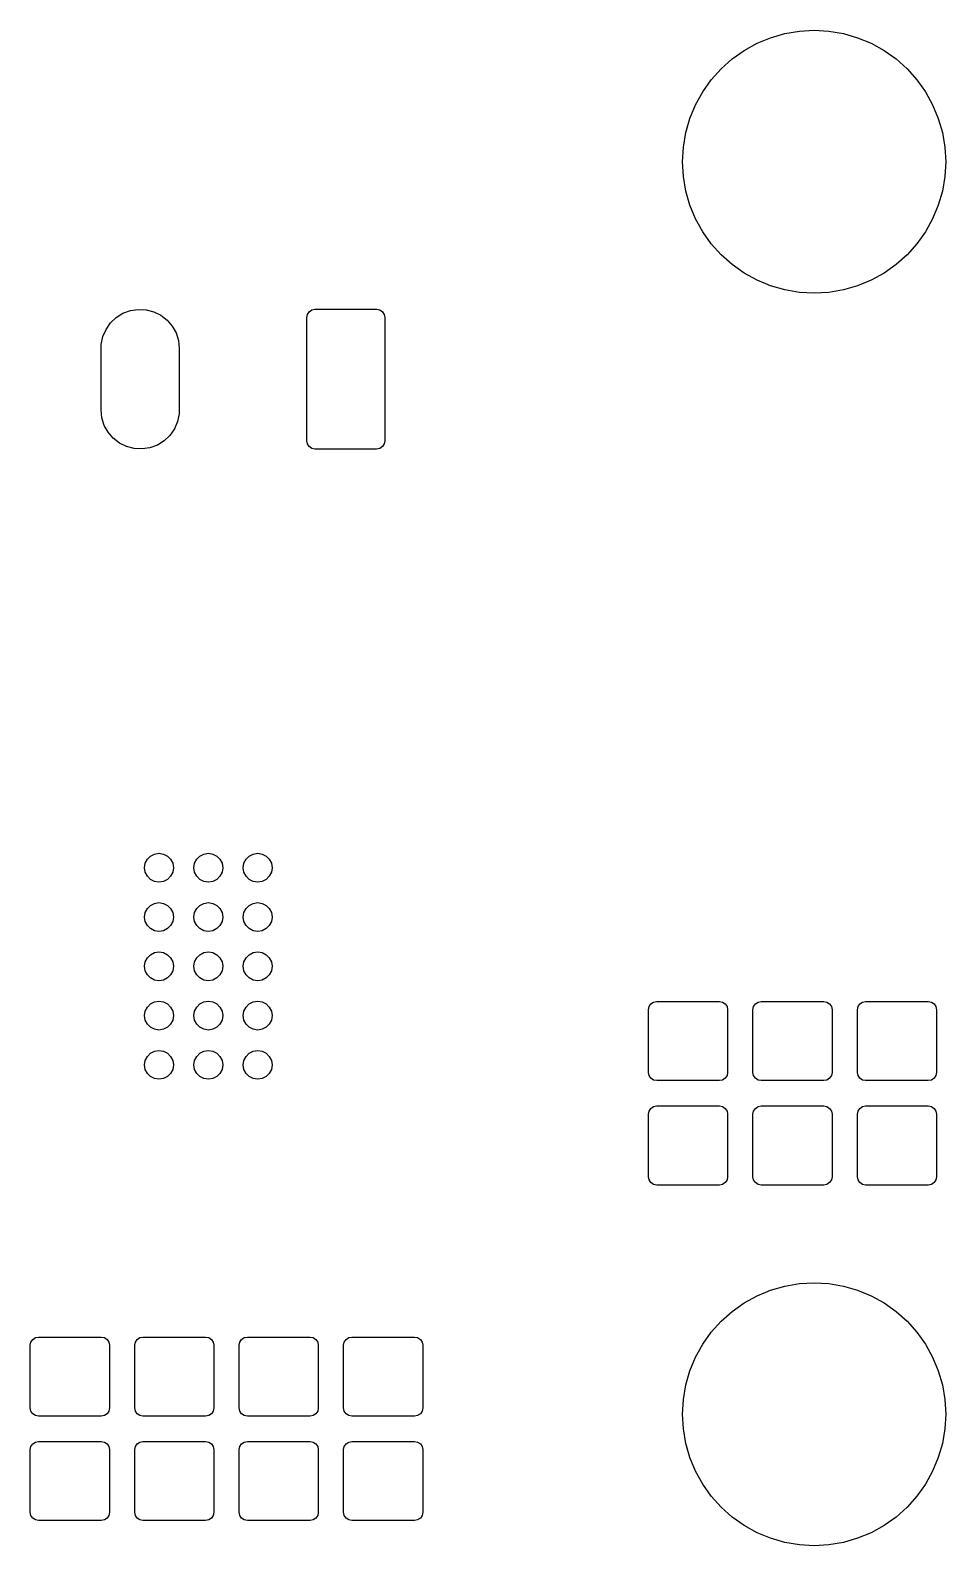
# Model space of a CAD drawing. Extents: x 0.17 to 2.02, y 0.27 to 1.74.
# Drawn here: x 1.141 to 2.017, y 0.274 to 1.726 of the extents above; entities that cross this region are included whole.
import ezdxf

# ---------------------------------------------------------------- set-up
doc = ezdxf.new("R2010")
doc.units = 0
doc.header["$MEASUREMENT"] = 0
doc.layers.add('BLACK', color=7, linetype='CONTINUOUS')

msp = doc.modelspace()

# ---------------------------------------------------------------- linework, layer by layer
at = {"layer": 'BLACK', "linetype": 'CONTINUOUS'}
for p, q in [((1.82431, 1.70667), (1.83668, 1.71351)), ((1.83668, 1.71351), (1.84973, 1.71891)), ((1.84973, 1.71891), (1.8633, 1.72283)), ((1.8633, 1.72283), (1.87723, 1.72519)), ((1.87723, 1.72519), (1.89134, 1.72598)), ((1.89134, 1.72598), (1.90544, 1.72519)), ((1.90544, 1.72519), (1.91937, 1.72283)), ((1.91937, 1.72283), (1.93295, 1.71891)), ((1.93295, 1.71891), (1.946, 1.71351)), ((1.946, 1.71351), (1.95837, 1.70667)), ((1.81279, 1.6985), (1.82431, 1.70667)), ((1.95837, 1.70667), (1.96989, 1.6985)), ((1.79284, 1.67855), (1.80225, 1.68908)), ((1.80225, 1.68908), (1.81279, 1.6985)), ((1.96989, 1.6985), (1.98042, 1.68908)), ((1.98042, 1.68908), (1.98984, 1.67855)), ((1.78466, 1.66703), (1.79284, 1.67855)), ((1.98984, 1.67855), (1.99801, 1.66703)), ((1.77783, 1.65466), (1.78466, 1.66703)), ((1.99801, 1.66703), (2.00485, 1.65466)), ((1.76851, 1.62803), (1.77242, 1.64161)), ((1.77242, 1.64161), (1.77783, 1.65466)), ((2.00485, 1.65466), (2.01025, 1.64161)), ((2.01025, 1.64161), (2.01416, 1.62803)), ((1.76615, 1.61411), (1.76851, 1.62803)), ((2.01416, 1.62803), (2.01653, 1.61411)), ((1.76535, 1.6), (1.76615, 1.61411)), ((2.01653, 1.61411), (2.01732, 1.6)), ((1.76615, 1.58589), (1.76535, 1.6)), ((2.01732, 1.6), (2.01653, 1.58589)), ((1.76851, 1.57197), (1.76615, 1.58589)), ((2.01653, 1.58589), (2.01416, 1.57197)), ((1.77242, 1.55839), (1.76851, 1.57197)), ((2.01416, 1.57197), (2.01025, 1.55839)), ((1.77783, 1.54534), (1.77242, 1.55839)), ((2.01025, 1.55839), (2.00485, 1.54534)), ((1.78466, 1.53297), (1.77783, 1.54534)), ((2.00485, 1.54534), (1.99801, 1.53297)), ((1.79284, 1.52145), (1.78466, 1.53297)), ((1.99801, 1.53297), (1.98984, 1.52145)), ((1.80225, 1.51092), (1.79284, 1.52145)), ((1.81279, 1.5015), (1.80225, 1.51092)), ((1.98042, 1.51092), (1.96989, 1.5015)), ((1.98984, 1.52145), (1.98042, 1.51092)), ((1.82431, 1.49333), (1.81279, 1.5015)), ((1.96989, 1.5015), (1.95837, 1.49333)), ((1.83668, 1.48649), (1.82431, 1.49333)), ((1.84973, 1.48109), (1.83668, 1.48649)), ((1.8633, 1.47717), (1.84973, 1.48109)), ((1.93295, 1.48109), (1.91937, 1.47717)), ((1.946, 1.48649), (1.93295, 1.48109)), ((1.95837, 1.49333), (1.946, 1.48649)), ((1.87723, 1.47481), (1.8633, 1.47717)), ((1.89134, 1.47402), (1.87723, 1.47481)), ((1.90544, 1.47481), (1.89134, 1.47402)), ((1.91937, 1.47717), (1.90544, 1.47481)), ((1.22317, 1.45084), (1.22959, 1.45484)), ((1.22959, 1.45484), (1.23669, 1.45747)), ((1.23669, 1.45747), (1.24417, 1.45861)), ((1.24417, 1.45861), (1.25173, 1.45823)), ((1.25173, 1.45823), (1.25905, 1.45633)), ((1.25905, 1.45633), (1.26585, 1.453)), ((1.26585, 1.453), (1.27183, 1.44837)), ((1.40551, 1.45079), (1.40611, 1.4538)), ((1.40611, 1.4538), (1.40782, 1.45636)), ((1.40782, 1.45636), (1.41037, 1.45806)), ((1.41037, 1.45806), (1.41339, 1.45866)), ((1.41339, 1.45866), (1.47244, 1.45866)), ((1.47244, 1.45866), (1.47545, 1.45806)), ((1.47545, 1.45806), (1.47801, 1.45636)), ((1.47801, 1.45636), (1.47972, 1.4538)), ((1.47972, 1.4538), (1.48031, 1.45079)), ((1.21038, 1.43246), (1.21336, 1.43941)), ((1.21336, 1.43941), (1.21768, 1.44562)), ((1.21768, 1.44562), (1.22317, 1.45084)), ((1.27183, 1.44837), (1.27676, 1.44263)), ((1.27676, 1.44263), (1.28043, 1.43601)), ((1.40551, 1.33268), (1.40551, 1.45079)), ((1.48031, 1.45079), (1.48031, 1.33268)), ((1.20866, 1.42126), (1.20885, 1.42504)), ((1.20885, 1.42504), (1.21038, 1.43246)), ((1.28043, 1.43601), (1.2827, 1.42879)), ((1.2827, 1.42879), (1.28346, 1.42126)), ((1.20866, 1.3622), (1.20866, 1.42126)), ((1.28346, 1.42126), (1.28346, 1.3622)), ((1.20943, 1.35468), (1.20866, 1.3622)), ((1.21169, 1.34746), (1.20943, 1.35468)), ((1.28175, 1.35101), (1.27876, 1.34405)), ((1.28327, 1.35842), (1.28175, 1.35101)), ((1.28346, 1.3622), (1.28327, 1.35842)), ((1.21537, 1.34084), (1.21169, 1.34746)), ((1.22029, 1.3351), (1.21537, 1.34084)), ((1.27444, 1.33784), (1.26896, 1.33263)), ((1.27876, 1.34405), (1.27444, 1.33784)), ((1.22628, 1.33046), (1.22029, 1.3351)), ((1.23307, 1.32713), (1.22628, 1.33046)), ((1.2404, 1.32523), (1.23307, 1.32713)), ((1.24796, 1.32485), (1.2404, 1.32523)), ((1.25544, 1.326), (1.24796, 1.32485)), ((1.26253, 1.32863), (1.25544, 1.326)), ((1.26896, 1.33263), (1.26253, 1.32863)), ((1.40611, 1.32966), (1.40551, 1.33268)), ((1.40782, 1.32711), (1.40611, 1.32966)), ((1.41037, 1.3254), (1.40782, 1.32711)), ((1.41339, 1.3248), (1.41037, 1.3254)), ((1.47244, 1.3248), (1.41339, 1.3248)), ((1.47545, 1.3254), (1.47244, 1.3248)), ((1.47801, 1.32711), (1.47545, 1.3254)), ((1.47972, 1.32966), (1.47801, 1.32711)), ((1.48031, 1.33268), (1.47972, 1.32966)), ((1.25097, 0.92788), (1.25293, 0.931721)), ((1.25293, 0.931721), (1.25598, 0.93477)), ((1.25598, 0.93477), (1.25982, 0.936727)), ((1.25982, 0.936727), (1.26407, 0.937402)), ((1.26407, 0.937402), (1.26833, 0.936727)), ((1.26833, 0.936727), (1.27217, 0.93477)), ((1.27217, 0.93477), (1.27522, 0.931721)), ((1.27522, 0.931721), (1.27718, 0.92788)), ((1.29821, 0.92788), (1.30017, 0.931721)), ((1.30017, 0.931721), (1.30322, 0.93477)), ((1.30322, 0.93477), (1.30706, 0.936727)), ((1.30706, 0.936727), (1.31132, 0.937402)), ((1.31132, 0.937402), (1.31558, 0.936727)), ((1.31558, 0.936727), (1.31942, 0.93477)), ((1.31942, 0.93477), (1.32247, 0.931721)), ((1.32247, 0.931721), (1.32442, 0.92788)), ((1.34546, 0.92788), (1.34742, 0.931721)), ((1.34742, 0.931721), (1.35046, 0.93477)), ((1.35046, 0.93477), (1.3543, 0.936727)), ((1.3543, 0.936727), (1.35856, 0.937402)), ((1.35856, 0.937402), (1.36282, 0.936727)), ((1.36282, 0.936727), (1.36666, 0.93477)), ((1.36666, 0.93477), (1.36971, 0.931721)), ((1.36971, 0.931721), (1.37167, 0.92788)), ((1.2503, 0.923622), (1.25097, 0.92788)), ((1.25097, 0.919364), (1.2503, 0.923622)), ((1.25293, 0.915523), (1.25097, 0.919364)), ((1.25598, 0.912474), (1.25293, 0.915523)), ((1.27522, 0.915523), (1.27217, 0.912474)), ((1.27718, 0.919364), (1.27522, 0.915523)), ((1.27718, 0.92788), (1.27785, 0.923622)), ((1.27785, 0.923622), (1.27718, 0.919364)), ((1.29754, 0.923622), (1.29821, 0.92788)), ((1.29821, 0.919364), (1.29754, 0.923622)), ((1.30017, 0.915523), (1.29821, 0.919364)), ((1.30322, 0.912474), (1.30017, 0.915523)), ((1.32247, 0.915523), (1.31942, 0.912474)), ((1.32442, 0.919364), (1.32247, 0.915523)), ((1.32442, 0.92788), (1.3251, 0.923622)), ((1.3251, 0.923622), (1.32442, 0.919364)), ((1.34478, 0.923622), (1.34546, 0.92788)), ((1.34546, 0.919364), (1.34478, 0.923622)), ((1.34742, 0.915523), (1.34546, 0.919364)), ((1.35046, 0.912474), (1.34742, 0.915523)), ((1.36971, 0.915523), (1.36666, 0.912474)), ((1.37167, 0.919364), (1.36971, 0.915523)), ((1.37167, 0.92788), (1.37234, 0.923622)), ((1.37234, 0.923622), (1.37167, 0.919364)), ((1.25982, 0.910517), (1.25598, 0.912474)), ((1.26407, 0.909843), (1.25982, 0.910517)), ((1.26833, 0.910517), (1.26407, 0.909843)), ((1.27217, 0.912474), (1.26833, 0.910517)), ((1.30706, 0.910517), (1.30322, 0.912474)), ((1.31132, 0.909843), (1.30706, 0.910517)), ((1.31558, 0.910517), (1.31132, 0.909843)), ((1.31942, 0.912474), (1.31558, 0.910517)), ((1.3543, 0.910517), (1.35046, 0.912474)), ((1.35856, 0.909843), (1.3543, 0.910517)), ((1.36282, 0.910517), (1.35856, 0.909843)), ((1.36666, 0.912474), (1.36282, 0.910517)), ((1.25293, 0.884477), (1.25598, 0.887526)), ((1.25598, 0.887526), (1.25982, 0.889483)), ((1.25982, 0.889483), (1.26407, 0.890157)), ((1.26407, 0.890157), (1.26833, 0.889483)), ((1.26833, 0.889483), (1.27217, 0.887526)), ((1.27217, 0.887526), (1.27522, 0.884477)), ((1.30017, 0.884477), (1.30322, 0.887526)), ((1.30322, 0.887526), (1.30706, 0.889483)), ((1.30706, 0.889483), (1.31132, 0.890157)), ((1.31132, 0.890157), (1.31558, 0.889483)), ((1.31558, 0.889483), (1.31942, 0.887526)), ((1.31942, 0.887526), (1.32247, 0.884477)), ((1.34742, 0.884477), (1.35046, 0.887526)), ((1.35046, 0.887526), (1.3543, 0.889483)), ((1.3543, 0.889483), (1.35856, 0.890157)), ((1.35856, 0.890157), (1.36282, 0.889483)), ((1.36282, 0.889483), (1.36666, 0.887526)), ((1.36666, 0.887526), (1.36971, 0.884477)), ((1.2503, 0.876378), (1.25097, 0.880636)), ((1.25097, 0.87212), (1.2503, 0.876378)), ((1.25097, 0.880636), (1.25293, 0.884477)), ((1.25293, 0.868279), (1.25097, 0.87212)), ((1.27522, 0.884477), (1.27718, 0.880636)), ((1.27718, 0.87212), (1.27522, 0.868279)), ((1.27718, 0.880636), (1.27785, 0.876378)), ((1.27785, 0.876378), (1.27718, 0.87212)), ((1.29754, 0.876378), (1.29821, 0.880636)), ((1.29821, 0.87212), (1.29754, 0.876378)), ((1.29821, 0.880636), (1.30017, 0.884477)), ((1.30017, 0.868279), (1.29821, 0.87212)), ((1.32247, 0.884477), (1.32442, 0.880636)), ((1.32442, 0.87212), (1.32247, 0.868279)), ((1.32442, 0.880636), (1.3251, 0.876378)), ((1.3251, 0.876378), (1.32442, 0.87212)), ((1.34478, 0.876378), (1.34546, 0.880636)), ((1.34546, 0.87212), (1.34478, 0.876378)), ((1.34546, 0.880636), (1.34742, 0.884477)), ((1.34742, 0.868279), (1.34546, 0.87212)), ((1.36971, 0.884477), (1.37167, 0.880636)), ((1.37167, 0.87212), (1.36971, 0.868279)), ((1.37167, 0.880636), (1.37234, 0.876378)), ((1.37234, 0.876378), (1.37167, 0.87212)), ((1.25598, 0.86523), (1.25293, 0.868279)), ((1.25982, 0.863273), (1.25598, 0.86523)), ((1.26407, 0.862598), (1.25982, 0.863273)), ((1.26833, 0.863273), (1.26407, 0.862598)), ((1.27217, 0.86523), (1.26833, 0.863273)), ((1.27522, 0.868279), (1.27217, 0.86523)), ((1.30322, 0.86523), (1.30017, 0.868279)), ((1.30706, 0.863273), (1.30322, 0.86523)), ((1.31132, 0.862598), (1.30706, 0.863273)), ((1.31558, 0.863273), (1.31132, 0.862598)), ((1.31942, 0.86523), (1.31558, 0.863273)), ((1.32247, 0.868279), (1.31942, 0.86523)), ((1.35046, 0.86523), (1.34742, 0.868279)), ((1.3543, 0.863273), (1.35046, 0.86523)), ((1.35856, 0.862598), (1.3543, 0.863273)), ((1.36282, 0.863273), (1.35856, 0.862598)), ((1.36666, 0.86523), (1.36282, 0.863273)), ((1.36971, 0.868279), (1.36666, 0.86523)), ((1.25598, 0.840282), (1.25982, 0.842239)), ((1.25982, 0.842239), (1.26407, 0.842913)), ((1.26407, 0.842913), (1.26833, 0.842239)), ((1.26833, 0.842239), (1.27217, 0.840282)), ((1.30322, 0.840282), (1.30706, 0.842239)), ((1.30706, 0.842239), (1.31132, 0.842913)), ((1.31132, 0.842913), (1.31558, 0.842239)), ((1.31558, 0.842239), (1.31942, 0.840282)), ((1.35046, 0.840282), (1.3543, 0.842239)), ((1.3543, 0.842239), (1.35856, 0.842913)), ((1.35856, 0.842913), (1.36282, 0.842239)), ((1.36282, 0.842239), (1.36666, 0.840282)), ((1.2503, 0.829134), (1.25097, 0.833392)), ((1.25097, 0.824876), (1.2503, 0.829134)), ((1.25097, 0.833392), (1.25293, 0.837233)), ((1.25293, 0.837233), (1.25598, 0.840282)), ((1.27217, 0.840282), (1.27522, 0.837233)), ((1.27522, 0.837233), (1.27718, 0.833392)), ((1.27718, 0.833392), (1.27785, 0.829134)), ((1.27785, 0.829134), (1.27718, 0.824876)), ((1.29754, 0.829134), (1.29821, 0.833392)), ((1.29821, 0.824876), (1.29754, 0.829134)), ((1.29821, 0.833392), (1.30017, 0.837233)), ((1.30017, 0.837233), (1.30322, 0.840282)), ((1.31942, 0.840282), (1.32247, 0.837233)), ((1.32247, 0.837233), (1.32442, 0.833392)), ((1.32442, 0.833392), (1.3251, 0.829134)), ((1.3251, 0.829134), (1.32442, 0.824876)), ((1.34478, 0.829134), (1.34546, 0.833392)), ((1.34546, 0.824876), (1.34478, 0.829134)), ((1.34546, 0.833392), (1.34742, 0.837233)), ((1.34742, 0.837233), (1.35046, 0.840282)), ((1.36666, 0.840282), (1.36971, 0.837233)), ((1.36971, 0.837233), (1.37167, 0.833392)), ((1.37167, 0.833392), (1.37234, 0.829134)), ((1.37234, 0.829134), (1.37167, 0.824876)), ((1.25293, 0.821034), (1.25097, 0.824876)), ((1.25598, 0.817986), (1.25293, 0.821034)), ((1.25982, 0.816029), (1.25598, 0.817986)), ((1.26407, 0.815354), (1.25982, 0.816029)), ((1.26833, 0.816029), (1.26407, 0.815354)), ((1.27217, 0.817986), (1.26833, 0.816029)), ((1.27522, 0.821034), (1.27217, 0.817986)), ((1.27718, 0.824876), (1.27522, 0.821034)), ((1.30017, 0.821034), (1.29821, 0.824876)), ((1.30322, 0.817986), (1.30017, 0.821034)), ((1.30706, 0.816029), (1.30322, 0.817986)), ((1.31132, 0.815354), (1.30706, 0.816029)), ((1.31558, 0.816029), (1.31132, 0.815354)), ((1.31942, 0.817986), (1.31558, 0.816029)), ((1.32247, 0.821034), (1.31942, 0.817986)), ((1.32442, 0.824876), (1.32247, 0.821034)), ((1.34742, 0.821034), (1.34546, 0.824876)), ((1.35046, 0.817986), (1.34742, 0.821034)), ((1.3543, 0.816029), (1.35046, 0.817986)), ((1.35856, 0.815354), (1.3543, 0.816029)), ((1.36282, 0.816029), (1.35856, 0.815354)), ((1.36666, 0.817986), (1.36282, 0.816029)), ((1.36971, 0.821034), (1.36666, 0.817986)), ((1.37167, 0.824876), (1.36971, 0.821034)), ((1.2503, 0.78189), (1.25097, 0.786148)), ((1.25097, 0.786148), (1.25293, 0.789989)), ((1.25293, 0.789989), (1.25598, 0.793038)), ((1.25598, 0.793038), (1.25982, 0.794995)), ((1.25982, 0.794995), (1.26407, 0.795669)), ((1.26407, 0.795669), (1.26833, 0.794995)), ((1.26833, 0.794995), (1.27217, 0.793038)), ((1.27217, 0.793038), (1.27522, 0.789989)), ((1.27522, 0.789989), (1.27718, 0.786148)), ((1.27718, 0.786148), (1.27785, 0.78189)), ((1.29754, 0.78189), (1.29821, 0.786148)), ((1.29821, 0.786148), (1.30017, 0.789989)), ((1.30017, 0.789989), (1.30322, 0.793038)), ((1.30322, 0.793038), (1.30706, 0.794995)), ((1.30706, 0.794995), (1.31132, 0.795669)), ((1.31132, 0.795669), (1.31558, 0.794995)), ((1.31558, 0.794995), (1.31942, 0.793038)), ((1.31942, 0.793038), (1.32247, 0.789989)), ((1.32247, 0.789989), (1.32442, 0.786148)), ((1.32442, 0.786148), (1.3251, 0.78189)), ((1.34478, 0.78189), (1.34546, 0.786148)), ((1.34546, 0.786148), (1.34742, 0.789989)), ((1.34742, 0.789989), (1.35046, 0.793038)), ((1.35046, 0.793038), (1.3543, 0.794995)), ((1.3543, 0.794995), (1.35856, 0.795669)), ((1.35856, 0.795669), (1.36282, 0.794995)), ((1.36282, 0.794995), (1.36666, 0.793038)), ((1.36666, 0.793038), (1.36971, 0.789989)), ((1.36971, 0.789989), (1.37167, 0.786148)), ((1.37167, 0.786148), (1.37234, 0.78189)), ((1.7328, 0.78748), (1.73339, 0.790494)), ((1.7328, 0.72748), (1.7328, 0.78748)), ((1.73339, 0.790494), (1.7351, 0.793048)), ((1.7351, 0.793048), (1.73766, 0.794755)), ((1.73766, 0.794755), (1.74067, 0.795354)), ((1.74067, 0.795354), (1.80067, 0.795354)), ((1.80067, 0.795354), (1.80368, 0.794755)), ((1.80368, 0.794755), (1.80624, 0.793048)), ((1.80624, 0.793048), (1.80794, 0.790494)), ((1.80794, 0.790494), (1.80854, 0.78748)), ((1.80854, 0.78748), (1.80854, 0.72748)), ((1.8328, 0.78748), (1.83339, 0.790494)), ((1.8328, 0.72748), (1.8328, 0.78748)), ((1.83339, 0.790494), (1.8351, 0.793048)), ((1.8351, 0.793048), (1.83766, 0.794755)), ((1.83766, 0.794755), (1.84067, 0.795354)), ((1.84067, 0.795354), (1.90067, 0.795354)), ((1.90067, 0.795354), (1.90368, 0.794755)), ((1.90368, 0.794755), (1.90624, 0.793048)), ((1.90624, 0.793048), (1.90794, 0.790494)), ((1.90794, 0.790494), (1.90854, 0.78748)), ((1.90854, 0.78748), (1.90854, 0.72748)), ((1.9328, 0.78748), (1.93339, 0.790494)), ((1.9328, 0.72748), (1.9328, 0.78748)), ((1.93339, 0.790494), (1.9351, 0.793048)), ((1.9351, 0.793048), (1.93766, 0.794755)), ((1.93766, 0.794755), (1.94067, 0.795354)), ((1.94067, 0.795354), (2.00067, 0.795354)), ((2.00067, 0.795354), (2.00368, 0.794755)), ((2.00368, 0.794755), (2.00624, 0.793048)), ((2.00624, 0.793048), (2.00794, 0.790494)), ((2.00794, 0.790494), (2.00854, 0.78748)), ((2.00854, 0.78748), (2.00854, 0.72748)), ((1.25097, 0.777632), (1.2503, 0.78189)), ((1.25293, 0.77379), (1.25097, 0.777632)), ((1.25598, 0.770742), (1.25293, 0.77379)), ((1.25982, 0.768785), (1.25598, 0.770742)), ((1.27217, 0.770742), (1.26833, 0.768785)), ((1.27522, 0.77379), (1.27217, 0.770742)), ((1.27718, 0.777632), (1.27522, 0.77379)), ((1.27785, 0.78189), (1.27718, 0.777632)), ((1.29821, 0.777632), (1.29754, 0.78189)), ((1.30017, 0.77379), (1.29821, 0.777632)), ((1.30322, 0.770742), (1.30017, 0.77379)), ((1.30706, 0.768785), (1.30322, 0.770742)), ((1.31942, 0.770742), (1.31558, 0.768785)), ((1.32247, 0.77379), (1.31942, 0.770742)), ((1.32442, 0.777632), (1.32247, 0.77379)), ((1.3251, 0.78189), (1.32442, 0.777632)), ((1.34546, 0.777632), (1.34478, 0.78189)), ((1.34742, 0.77379), (1.34546, 0.777632)), ((1.35046, 0.770742), (1.34742, 0.77379)), ((1.3543, 0.768785), (1.35046, 0.770742)), ((1.36666, 0.770742), (1.36282, 0.768785)), ((1.36971, 0.77379), (1.36666, 0.770742)), ((1.37167, 0.777632), (1.36971, 0.77379)), ((1.37234, 0.78189), (1.37167, 0.777632)), ((1.26407, 0.76811), (1.25982, 0.768785)), ((1.26833, 0.768785), (1.26407, 0.76811)), ((1.31132, 0.76811), (1.30706, 0.768785)), ((1.31558, 0.768785), (1.31132, 0.76811)), ((1.35856, 0.76811), (1.3543, 0.768785)), ((1.36282, 0.768785), (1.35856, 0.76811)), ((1.25097, 0.738904), (1.25293, 0.742745)), ((1.25293, 0.742745), (1.25598, 0.745794)), ((1.25598, 0.745794), (1.25982, 0.747751)), ((1.25982, 0.747751), (1.26407, 0.748425)), ((1.26407, 0.748425), (1.26833, 0.747751)), ((1.26833, 0.747751), (1.27217, 0.745794)), ((1.27217, 0.745794), (1.27522, 0.742745)), ((1.27522, 0.742745), (1.27718, 0.738904)), ((1.29821, 0.738904), (1.30017, 0.742745)), ((1.30017, 0.742745), (1.30322, 0.745794)), ((1.30322, 0.745794), (1.30706, 0.747751)), ((1.30706, 0.747751), (1.31132, 0.748425)), ((1.31132, 0.748425), (1.31558, 0.747751)), ((1.31558, 0.747751), (1.31942, 0.745794)), ((1.31942, 0.745794), (1.32247, 0.742745)), ((1.32247, 0.742745), (1.32442, 0.738904)), ((1.34546, 0.738904), (1.34742, 0.742745)), ((1.34742, 0.742745), (1.35046, 0.745794)), ((1.35046, 0.745794), (1.3543, 0.747751)), ((1.3543, 0.747751), (1.35856, 0.748425)), ((1.35856, 0.748425), (1.36282, 0.747751)), ((1.36282, 0.747751), (1.36666, 0.745794)), ((1.36666, 0.745794), (1.36971, 0.742745)), ((1.36971, 0.742745), (1.37167, 0.738904)), ((1.2503, 0.734646), (1.25097, 0.738904)), ((1.25097, 0.730388), (1.2503, 0.734646)), ((1.25293, 0.726546), (1.25097, 0.730388)), ((1.25598, 0.723498), (1.25293, 0.726546)), ((1.27522, 0.726546), (1.27217, 0.723498)), ((1.27718, 0.730388), (1.27522, 0.726546)), ((1.27718, 0.738904), (1.27785, 0.734646)), ((1.27785, 0.734646), (1.27718, 0.730388)), ((1.29754, 0.734646), (1.29821, 0.738904)), ((1.29821, 0.730388), (1.29754, 0.734646)), ((1.30017, 0.726546), (1.29821, 0.730388)), ((1.30322, 0.723498), (1.30017, 0.726546)), ((1.32247, 0.726546), (1.31942, 0.723498)), ((1.32442, 0.730388), (1.32247, 0.726546)), ((1.32442, 0.738904), (1.3251, 0.734646)), ((1.3251, 0.734646), (1.32442, 0.730388)), ((1.34478, 0.734646), (1.34546, 0.738904)), ((1.34546, 0.730388), (1.34478, 0.734646)), ((1.34742, 0.726546), (1.34546, 0.730388)), ((1.35046, 0.723498), (1.34742, 0.726546)), ((1.36971, 0.726546), (1.36666, 0.723498)), ((1.37167, 0.730388), (1.36971, 0.726546)), ((1.37167, 0.738904), (1.37234, 0.734646)), ((1.37234, 0.734646), (1.37167, 0.730388)), ((1.73339, 0.724467), (1.7328, 0.72748)), ((1.80854, 0.72748), (1.80794, 0.724467)), ((1.83339, 0.724467), (1.8328, 0.72748)), ((1.90854, 0.72748), (1.90794, 0.724467)), ((1.93339, 0.724467), (1.9328, 0.72748)), ((2.00854, 0.72748), (2.00794, 0.724467)), ((1.25982, 0.721541), (1.25598, 0.723498)), ((1.26407, 0.720866), (1.25982, 0.721541)), ((1.26833, 0.721541), (1.26407, 0.720866)), ((1.27217, 0.723498), (1.26833, 0.721541)), ((1.30706, 0.721541), (1.30322, 0.723498)), ((1.31132, 0.720866), (1.30706, 0.721541)), ((1.31558, 0.721541), (1.31132, 0.720866)), ((1.31942, 0.723498), (1.31558, 0.721541)), ((1.3543, 0.721541), (1.35046, 0.723498)), ((1.35856, 0.720866), (1.3543, 0.721541)), ((1.36282, 0.721541), (1.35856, 0.720866)), ((1.36666, 0.723498), (1.36282, 0.721541)), ((1.7351, 0.721913), (1.73339, 0.724467)), ((1.73766, 0.720206), (1.7351, 0.721913)), ((1.74067, 0.719606), (1.73766, 0.720206)), ((1.80067, 0.719606), (1.74067, 0.719606)), ((1.80368, 0.720206), (1.80067, 0.719606)), ((1.80624, 0.721913), (1.80368, 0.720206)), ((1.80794, 0.724467), (1.80624, 0.721913)), ((1.8351, 0.721913), (1.83339, 0.724467)), ((1.83766, 0.720206), (1.8351, 0.721913)), ((1.84067, 0.719606), (1.83766, 0.720206)), ((1.90067, 0.719606), (1.84067, 0.719606)), ((1.90368, 0.720206), (1.90067, 0.719606)), ((1.90624, 0.721913), (1.90368, 0.720206)), ((1.90794, 0.724467), (1.90624, 0.721913)), ((1.9351, 0.721913), (1.93339, 0.724467)), ((1.93766, 0.720206), (1.9351, 0.721913)), ((1.94067, 0.719606), (1.93766, 0.720206)), ((2.00067, 0.719606), (1.94067, 0.719606)), ((2.00368, 0.720206), (2.00067, 0.719606)), ((2.00624, 0.721913), (2.00368, 0.720206)), ((2.00794, 0.724467), (2.00624, 0.721913)), ((1.7328, 0.68748), (1.73339, 0.690494)), ((1.7328, 0.62748), (1.7328, 0.68748)), ((1.73339, 0.690494), (1.7351, 0.693048)), ((1.7351, 0.693048), (1.73766, 0.694755)), ((1.73766, 0.694755), (1.74067, 0.695354)), ((1.74067, 0.695354), (1.80067, 0.695354)), ((1.80067, 0.695354), (1.80368, 0.694755)), ((1.80368, 0.694755), (1.80624, 0.693048)), ((1.80624, 0.693048), (1.80794, 0.690494)), ((1.80794, 0.690494), (1.80854, 0.68748)), ((1.80854, 0.68748), (1.80854, 0.62748)), ((1.8328, 0.68748), (1.83339, 0.690494)), ((1.8328, 0.62748), (1.8328, 0.68748)), ((1.83339, 0.690494), (1.8351, 0.693048)), ((1.8351, 0.693048), (1.83766, 0.694755)), ((1.83766, 0.694755), (1.84067, 0.695354)), ((1.84067, 0.695354), (1.90067, 0.695354)), ((1.90067, 0.695354), (1.90368, 0.694755)), ((1.90368, 0.694755), (1.90624, 0.693048)), ((1.90624, 0.693048), (1.90794, 0.690494)), ((1.90794, 0.690494), (1.90854, 0.68748)), ((1.90854, 0.68748), (1.90854, 0.62748)), ((1.9328, 0.68748), (1.93339, 0.690494)), ((1.9328, 0.62748), (1.9328, 0.68748)), ((1.93339, 0.690494), (1.9351, 0.693048)), ((1.9351, 0.693048), (1.93766, 0.694755)), ((1.93766, 0.694755), (1.94067, 0.695354)), ((1.94067, 0.695354), (2.00067, 0.695354)), ((2.00067, 0.695354), (2.00368, 0.694755)), ((2.00368, 0.694755), (2.00624, 0.693048)), ((2.00624, 0.693048), (2.00794, 0.690494)), ((2.00794, 0.690494), (2.00854, 0.68748)), ((2.00854, 0.68748), (2.00854, 0.62748)), ((1.73339, 0.624467), (1.7328, 0.62748)), ((1.7351, 0.621913), (1.73339, 0.624467)), ((1.80794, 0.624467), (1.80624, 0.621913)), ((1.80854, 0.62748), (1.80794, 0.624467)), ((1.83339, 0.624467), (1.8328, 0.62748)), ((1.8351, 0.621913), (1.83339, 0.624467)), ((1.90794, 0.624467), (1.90624, 0.621913)), ((1.90854, 0.62748), (1.90794, 0.624467)), ((1.93339, 0.624467), (1.9328, 0.62748)), ((1.9351, 0.621913), (1.93339, 0.624467)), ((2.00794, 0.624467), (2.00624, 0.621913)), ((2.00854, 0.62748), (2.00794, 0.624467)), ((1.73766, 0.620206), (1.7351, 0.621913)), ((1.74067, 0.619606), (1.73766, 0.620206)), ((1.80067, 0.619606), (1.74067, 0.619606)), ((1.80368, 0.620206), (1.80067, 0.619606)), ((1.80624, 0.621913), (1.80368, 0.620206)), ((1.83766, 0.620206), (1.8351, 0.621913)), ((1.84067, 0.619606), (1.83766, 0.620206)), ((1.90067, 0.619606), (1.84067, 0.619606)), ((1.90368, 0.620206), (1.90067, 0.619606)), ((1.90624, 0.621913), (1.90368, 0.620206)), ((1.93766, 0.620206), (1.9351, 0.621913)), ((1.94067, 0.619606), (1.93766, 0.620206)), ((2.00067, 0.619606), (1.94067, 0.619606)), ((2.00368, 0.620206), (2.00067, 0.619606)), ((2.00624, 0.621913), (2.00368, 0.620206)), ((1.84973, 0.518914), (1.8633, 0.522826)), ((1.8633, 0.522826), (1.87723, 0.525192)), ((1.87723, 0.525192), (1.89134, 0.525984)), ((1.89134, 0.525984), (1.90544, 0.525192)), ((1.90544, 0.525192), (1.91937, 0.522826)), ((1.91937, 0.522826), (1.93295, 0.518914)), ((1.82431, 0.506674), (1.83668, 0.513508)), ((1.83668, 0.513508), (1.84973, 0.518914)), ((1.93295, 0.518914), (1.946, 0.513508)), ((1.946, 0.513508), (1.95837, 0.506674)), ((1.80225, 0.489084), (1.81279, 0.498498)), ((1.81279, 0.498498), (1.82431, 0.506674)), ((1.95837, 0.506674), (1.96989, 0.498498)), ((1.96989, 0.498498), (1.98042, 0.489084)), ((1.79284, 0.47855), (1.80225, 0.489084)), ((1.98042, 0.489084), (1.98984, 0.47855)), ((1.14087, 0.466073), (1.14147, 0.469086)), ((1.14087, 0.406073), (1.14087, 0.466073)), ((1.14147, 0.469086), (1.14317, 0.471641)), ((1.14317, 0.471641), (1.14573, 0.473347)), ((1.14573, 0.473347), (1.14874, 0.473947)), ((1.14874, 0.473947), (1.20874, 0.473947)), ((1.20874, 0.473947), (1.21175, 0.473347)), ((1.21175, 0.473347), (1.21431, 0.471641)), ((1.21431, 0.471641), (1.21601, 0.469086)), ((1.21601, 0.469086), (1.21661, 0.466073)), ((1.21661, 0.466073), (1.21661, 0.406073)), ((1.24087, 0.466073), (1.24147, 0.469086)), ((1.24087, 0.406073), (1.24087, 0.466073)), ((1.24147, 0.469086), (1.24317, 0.471641)), ((1.24317, 0.471641), (1.24573, 0.473347)), ((1.24573, 0.473347), (1.24874, 0.473947)), ((1.24874, 0.473947), (1.30874, 0.473947)), ((1.30874, 0.473947), (1.31175, 0.473347)), ((1.31175, 0.473347), (1.31431, 0.471641)), ((1.31431, 0.471641), (1.31601, 0.469086)), ((1.31601, 0.469086), (1.31661, 0.466073)), ((1.31661, 0.466073), (1.31661, 0.406073)), ((1.34087, 0.466073), (1.34147, 0.469086)), ((1.34087, 0.406073), (1.34087, 0.466073)), ((1.34147, 0.469086), (1.34317, 0.471641)), ((1.34317, 0.471641), (1.34573, 0.473347)), ((1.34573, 0.473347), (1.34874, 0.473947)), ((1.34874, 0.473947), (1.40874, 0.473947)), ((1.40874, 0.473947), (1.41175, 0.473347)), ((1.41175, 0.473347), (1.41431, 0.471641)), ((1.41431, 0.471641), (1.41601, 0.469086)), ((1.41601, 0.469086), (1.41661, 0.466073)), ((1.41661, 0.466073), (1.41661, 0.406073)), ((1.44087, 0.466073), (1.44147, 0.469086)), ((1.44087, 0.406073), (1.44087, 0.466073)), ((1.44147, 0.469086), (1.44317, 0.471641)), ((1.44317, 0.471641), (1.44573, 0.473347)), ((1.44573, 0.473347), (1.44874, 0.473947)), ((1.44874, 0.473947), (1.50874, 0.473947)), ((1.50874, 0.473947), (1.51175, 0.473347)), ((1.51175, 0.473347), (1.51431, 0.471641)), ((1.51431, 0.471641), (1.51601, 0.469086)), ((1.51601, 0.469086), (1.51661, 0.466073)), ((1.51661, 0.466073), (1.51661, 0.406073)), ((1.77783, 0.454663), (1.78466, 0.467028)), ((1.78466, 0.467028), (1.79284, 0.47855)), ((1.98984, 0.47855), (1.99801, 0.467028)), ((1.99801, 0.467028), (2.00485, 0.454663)), ((1.77242, 0.44161), (1.77783, 0.454663)), ((2.00485, 0.454663), (2.01025, 0.44161)), ((1.76851, 0.428034), (1.77242, 0.44161)), ((2.01025, 0.44161), (2.01416, 0.428034)), ((1.76615, 0.414106), (1.76851, 0.428034)), ((2.01416, 0.428034), (2.01653, 0.414106)), ((1.76535, 0.4), (1.76615, 0.414106)), ((2.01653, 0.414106), (2.01732, 0.4)), ((1.14147, 0.40306), (1.14087, 0.406073)), ((1.14317, 0.400505), (1.14147, 0.40306)), ((1.14573, 0.398798), (1.14317, 0.400505)), ((1.14874, 0.398199), (1.14573, 0.398798)), ((1.20874, 0.398199), (1.14874, 0.398199)), ((1.21175, 0.398798), (1.20874, 0.398199)), ((1.21431, 0.400505), (1.21175, 0.398798)), ((1.21601, 0.40306), (1.21431, 0.400505)), ((1.21661, 0.406073), (1.21601, 0.40306)), ((1.24147, 0.40306), (1.24087, 0.406073)), ((1.24317, 0.400505), (1.24147, 0.40306)), ((1.24573, 0.398798), (1.24317, 0.400505)), ((1.24874, 0.398199), (1.24573, 0.398798)), ((1.30874, 0.398199), (1.24874, 0.398199)), ((1.31175, 0.398798), (1.30874, 0.398199)), ((1.31431, 0.400505), (1.31175, 0.398798)), ((1.31601, 0.40306), (1.31431, 0.400505)), ((1.31661, 0.406073), (1.31601, 0.40306)), ((1.34147, 0.40306), (1.34087, 0.406073)), ((1.34317, 0.400505), (1.34147, 0.40306)), ((1.34573, 0.398798), (1.34317, 0.400505)), ((1.34874, 0.398199), (1.34573, 0.398798)), ((1.40874, 0.398199), (1.34874, 0.398199)), ((1.41175, 0.398798), (1.40874, 0.398199)), ((1.41431, 0.400505), (1.41175, 0.398798)), ((1.41601, 0.40306), (1.41431, 0.400505)), ((1.41661, 0.406073), (1.41601, 0.40306)), ((1.44147, 0.40306), (1.44087, 0.406073)), ((1.44317, 0.400505), (1.44147, 0.40306)), ((1.44573, 0.398798), (1.44317, 0.400505)), ((1.44874, 0.398199), (1.44573, 0.398798)), ((1.50874, 0.398199), (1.44874, 0.398199)), ((1.51175, 0.398798), (1.50874, 0.398199)), ((1.51431, 0.400505), (1.51175, 0.398798)), ((1.51601, 0.40306), (1.51431, 0.400505)), ((1.51661, 0.406073), (1.51601, 0.40306)), ((1.76615, 0.385894), (1.76535, 0.4)), ((2.01732, 0.4), (2.01653, 0.385894)), ((1.76851, 0.371966), (1.76615, 0.385894)), ((2.01653, 0.385894), (2.01416, 0.371966)), ((1.14087, 0.366073), (1.14147, 0.369086)), ((1.14087, 0.306073), (1.14087, 0.366073)), ((1.14147, 0.369086), (1.14317, 0.371641)), ((1.14317, 0.371641), (1.14573, 0.373347)), ((1.14573, 0.373347), (1.14874, 0.373947)), ((1.14874, 0.373947), (1.20874, 0.373947)), ((1.20874, 0.373947), (1.21175, 0.373347)), ((1.21175, 0.373347), (1.21431, 0.371641)), ((1.21431, 0.371641), (1.21601, 0.369086)), ((1.21601, 0.369086), (1.21661, 0.366073)), ((1.21661, 0.366073), (1.21661, 0.306073)), ((1.24087, 0.366073), (1.24147, 0.369086)), ((1.24087, 0.306073), (1.24087, 0.366073)), ((1.24147, 0.369086), (1.24317, 0.371641)), ((1.24317, 0.371641), (1.24573, 0.373347)), ((1.24573, 0.373347), (1.24874, 0.373947)), ((1.24874, 0.373947), (1.30874, 0.373947)), ((1.30874, 0.373947), (1.31175, 0.373347)), ((1.31175, 0.373347), (1.31431, 0.371641)), ((1.31431, 0.371641), (1.31601, 0.369086)), ((1.31601, 0.369086), (1.31661, 0.366073)), ((1.31661, 0.366073), (1.31661, 0.306073)), ((1.34087, 0.366073), (1.34147, 0.369086)), ((1.34087, 0.306073), (1.34087, 0.366073)), ((1.34147, 0.369086), (1.34317, 0.371641)), ((1.34317, 0.371641), (1.34573, 0.373347)), ((1.34573, 0.373347), (1.34874, 0.373947)), ((1.34874, 0.373947), (1.40874, 0.373947)), ((1.40874, 0.373947), (1.41175, 0.373347)), ((1.41175, 0.373347), (1.41431, 0.371641)), ((1.41431, 0.371641), (1.41601, 0.369086)), ((1.41601, 0.369086), (1.41661, 0.366073)), ((1.41661, 0.366073), (1.41661, 0.306073)), ((1.44087, 0.366073), (1.44147, 0.369086)), ((1.44087, 0.306073), (1.44087, 0.366073)), ((1.44147, 0.369086), (1.44317, 0.371641)), ((1.44317, 0.371641), (1.44573, 0.373347)), ((1.44573, 0.373347), (1.44874, 0.373947)), ((1.44874, 0.373947), (1.50874, 0.373947)), ((1.50874, 0.373947), (1.51175, 0.373347)), ((1.51175, 0.373347), (1.51431, 0.371641)), ((1.51431, 0.371641), (1.51601, 0.369086)), ((1.51601, 0.369086), (1.51661, 0.366073)), ((1.51661, 0.366073), (1.51661, 0.306073)), ((1.77242, 0.35839), (1.76851, 0.371966)), ((2.01416, 0.371966), (2.01025, 0.35839)), ((1.77783, 0.345337), (1.77242, 0.35839)), ((2.01025, 0.35839), (2.00485, 0.345337)), ((1.78466, 0.332972), (1.77783, 0.345337)), ((2.00485, 0.345337), (1.99801, 0.332972)), ((1.79284, 0.32145), (1.78466, 0.332972)), ((1.80225, 0.310916), (1.79284, 0.32145)), ((1.98984, 0.32145), (1.98042, 0.310916)), ((1.99801, 0.332972), (1.98984, 0.32145)), ((1.14147, 0.30306), (1.14087, 0.306073)), ((1.21661, 0.306073), (1.21601, 0.30306)), ((1.24147, 0.30306), (1.24087, 0.306073)), ((1.31661, 0.306073), (1.31601, 0.30306)), ((1.34147, 0.30306), (1.34087, 0.306073)), ((1.41661, 0.306073), (1.41601, 0.30306)), ((1.44147, 0.30306), (1.44087, 0.306073)), ((1.51661, 0.306073), (1.51601, 0.30306)), ((1.81279, 0.301502), (1.80225, 0.310916)), ((1.98042, 0.310916), (1.96989, 0.301502)), ((1.14317, 0.300505), (1.14147, 0.30306)), ((1.14573, 0.298798), (1.14317, 0.300505)), ((1.14874, 0.298199), (1.14573, 0.298798)), ((1.20874, 0.298199), (1.14874, 0.298199)), ((1.21175, 0.298798), (1.20874, 0.298199)), ((1.21431, 0.300505), (1.21175, 0.298798)), ((1.21601, 0.30306), (1.21431, 0.300505)), ((1.24317, 0.300505), (1.24147, 0.30306)), ((1.24573, 0.298798), (1.24317, 0.300505)), ((1.24874, 0.298199), (1.24573, 0.298798)), ((1.30874, 0.298199), (1.24874, 0.298199)), ((1.31175, 0.298798), (1.30874, 0.298199)), ((1.31431, 0.300505), (1.31175, 0.298798)), ((1.31601, 0.30306), (1.31431, 0.300505)), ((1.34317, 0.300505), (1.34147, 0.30306)), ((1.34573, 0.298798), (1.34317, 0.300505)), ((1.34874, 0.298199), (1.34573, 0.298798)), ((1.40874, 0.298199), (1.34874, 0.298199)), ((1.41175, 0.298798), (1.40874, 0.298199)), ((1.41431, 0.300505), (1.41175, 0.298798)), ((1.41601, 0.30306), (1.41431, 0.300505)), ((1.44317, 0.300505), (1.44147, 0.30306)), ((1.44573, 0.298798), (1.44317, 0.300505)), ((1.44874, 0.298199), (1.44573, 0.298798)), ((1.50874, 0.298199), (1.44874, 0.298199)), ((1.51175, 0.298798), (1.50874, 0.298199)), ((1.51431, 0.300505), (1.51175, 0.298798)), ((1.51601, 0.30306), (1.51431, 0.300505)), ((1.82431, 0.293326), (1.81279, 0.301502)), ((1.83668, 0.286492), (1.82431, 0.293326)), ((1.95837, 0.293326), (1.946, 0.286492)), ((1.96989, 0.301502), (1.95837, 0.293326)), ((1.84973, 0.281086), (1.83668, 0.286492)), ((1.8633, 0.277174), (1.84973, 0.281086)), ((1.87723, 0.274808), (1.8633, 0.277174)), ((1.91937, 0.277174), (1.90544, 0.274808)), ((1.93295, 0.281086), (1.91937, 0.277174)), ((1.946, 0.286492), (1.93295, 0.281086)), ((1.89134, 0.274016), (1.87723, 0.274808)), ((1.90544, 0.274808), (1.89134, 0.274016))]:
    msp.add_line(p, q, dxfattribs=at)

doc.saveas('drawing.dxf')
